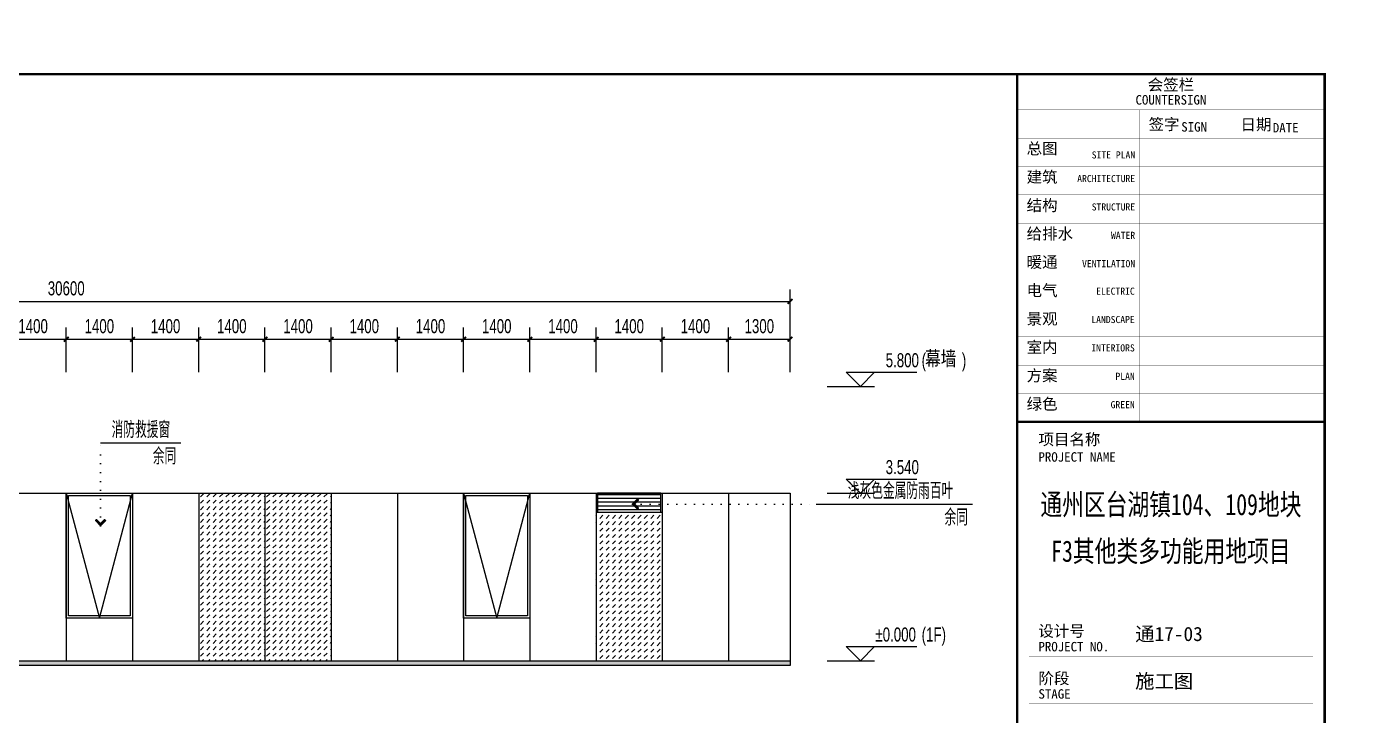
# Model space of a CAD drawing. Extents: x -3 to 440502, y -49243 to 59402.
# Drawn here: x 55669 to 84102, y 44849 to 59402 of the extents above; entities that cross this region are included whole.
import ezdxf
from ezdxf.enums import TextEntityAlignment as Align

# ---------------------------------------------------------------- set-up
doc = ezdxf.new("R2010")
doc.units = 0
doc.header["$LTSCALE"] = 1000
doc.header["$MEASUREMENT"] = 0
doc.linetypes.add('DOT2', pattern=[0.125, 0, -0.125])
for name, color, linetype in [('01-标注_尺寸', 124, 'Continuous'), ('01-标注_标高', 200, 'Continuous'), ('01-标注_符号', 200, 'Continuous'), ('02-TEXT_标注', 130, 'Continuous'), ('05-填充_156', 156, 'Continuous'), ('05-填充_18', 18, 'Continuous'), ('A-C_窗', 140, 'Continuous'), ('E-立面', 255, 'Continuous')]:
    doc.layers.add(name, color=color, linetype=linetype)
doc.styles.add('_TCH_DIM', font='ros.shx', dxfattribs={"bigfont": 'jd.shx'})
doc.styles.add('_TCH_DIM_T3', font='ros.shx', dxfattribs={"width": 0.705882, "bigfont": 'jd.shx'})
doc.styles.add('_TCH_LABEL', font='ROS1', dxfattribs={"width": 0.75, "bigfont": 'JD'})
doc.styles.add('logo-3', font='', dxfattribs={"width": 0.8})
doc.styles.add('图签信息$0$华文细黑', font='STXIHEI.TTF', dxfattribs={"height": 10})
doc.styles.get('logo-3').set_extended_font_data('SimSun')
doc.dimstyles.new('_TCH_ARCH&&100', dxfattribs={"dimtxt": 297.5, "dimasz": 100, "dimexe": 250, "dimexo": 300, "dimgap": 126.25, "dimtad": 1, "dimdec": 0, "dimzin": 0, "dimdsep": 46, "dimtxsty": '_TCH_DIM_T3', "dimblk": 'ARCHTICK', "dimcen": 0.09, "dimclrt": 7, "dimazin": 2, "dimtfac": 1, "dimtdec": 0, "dimtix": 1, "dimtmove": 2, "dimatfit": 3, "dimfxl": 0, "dimtolj": 1, "dimtzin": 0, "dimarcsym": 0})
doc.dimstyles.new('副本 ISO-1', dxfattribs={"dimtxt": 2.5, "dimasz": 1.5, "dimexe": 1.25, "dimexo": 0.625, "dimtad": 1, "dimdec": 0, "dimtxsty": 'logo-3', "dimblk": 'ARCHTICK', "dimcen": 2.5, "dimdle": 1, "dimadec": 0, "dimazin": 0, "dimtfac": 1, "dimtdec": 0, "dimtix": 1, "dimtmove": 0, "dimatfit": 3, "dimldrblk": 'AR', "dimfxl": 0, "dimarcsym": 0})

# ---------------------------------------------------------------- blocks, each defined once
blk = doc.blocks.new('图框-A1')
for points, const_width in [([(0, 0), (841, 0), (841, 594), (0, 594)], 0.05), ([(766, 584), (25, 584), (25, 10), (766, 10)], 0.5)]:
    blk.add_lwpolyline(points, close=True, dxfattribs=dict(const_width=const_width))
blk = doc.blocks.new('图签信息')
at = {"const_width": 0.5}
for points in [[(-65, 574), (-65, 500.5), (0, 500.5), (0, 574)], [(-65, 0), (0, 0), (0, 500.5), (-65, 500.5)]]:
    blk.add_lwpolyline(points, close=True, dxfattribs=at)
at = {"const_width": 0.05}
for points in [[(-65, 566.5), (0, 566.5)], [(-39.14, 566.5), (-39.14, 500.5)], [(-19.1, 566.5), (-19.1, 500.5)], [(-65, 560.5), (0, 560.5)], [(-65, 554.5), (0, 554.5)], [(-65, 548.5), (0, 548.5)], [(-65, 542.5), (0, 542.5)], [(-65, 536.5), (0, 536.5)], [(-65, 530.5), (0, 530.5)], [(-65, 524.5), (0, 524.5)], [(-65, 518.5), (0, 518.5)], [(-65, 512.5), (0, 512.5)], [(-65, 512.5), (0, 512.5)], [(-65, 506.5), (0, 506.5)], [(-65, 500.5), (0, 500.5)], [(-62.5, 450.87), (-2.5, 450.87)], [(-62.5, 440.87), (-2.5, 440.87)]]:
    blk.add_lwpolyline(points, dxfattribs=at)
at = {"style": '图签信息$0$华文细黑'}
for s, height, p in [('会签栏', 2.4, (-32.5, 573)), ('COUNTERSIGN', 2, (-32.5, 569.6))]:
    blk.add_text(s, height=height, dxfattribs=at).set_placement(p, align=Align.TOP_CENTER)
for s, height, p in [('签字', 2.4, (-37.22, 564.63)), ('SIGN', 2, (-30.32, 563.88)), ('日期', 2.4, (-17.79, 564.58)), ('DATE', 2, (-10.96, 563.7)), ('总图', 2.4, (-63, 559.5)), ('建筑', 2.4, (-63, 553.5)), ('结构', 2.4, (-63, 547.5)), ('给排水', 2.4, (-63, 541.5)), ('暖通', 2.4, (-63, 535.5)), ('电气', 2.4, (-63, 529.5)), ('景观', 2.4, (-63, 523.5)), ('室内', 2.4, (-63, 517.5)), ('方案', 2.4, (-63, 511.5)), ('绿色', 2.4, (-63, 505.5)), ('项目名称', 2.4, (-60.5, 498)), ('PROJECT NAME', 2, (-60.5, 494.08)), ('设计号', 2.4, (-60.54, 457.48)), ('PROJECT NO.', 2, (-60.5, 453.97)), ('阶段', 2.4, (-60.5, 447.47)), ('STAGE', 2, (-60.5, 443.97))]:
    blk.add_text(s, height=height, dxfattribs=at).set_placement(p, align=Align.TOP_LEFT)
for s, p in [('SITE PLAN', (-40.06, 557.7)), ('ARCHITECTURE', (-40.06, 552.7)), ('STRUCTURE', (-40.06, 546.7)), ('WATER', (-40.06, 540.7)), ('VENTILATION', (-40.06, 534.7)), ('ELECTRIC', (-40.14, 528.89)), ('LANDSCAPE', (-40.14, 522.89)), ('INTERIORS', (-40.14, 516.89)), ('PLAN', (-40.14, 510.89)), ('GREEN', (-40.14, 504.89))]:
    blk.add_text(s, height=1.5, dxfattribs=at).set_placement(p, align=Align.TOP_RIGHT)
at = {"color": 4, "style": '图签信息$0$华文细黑', "width": 0.75}
for s, p in [('通州区台湖镇104、109地块', (-32.5, 480.78)), ('F3其他类多功能用地项目', (-32.5, 470.91))]:
    blk.add_text(s, height=4.5, dxfattribs=at).set_placement(p, align=Align.CENTER)
at = {"color": 4, "ltscale": 0.001, "char_height": 3, "width": 58.4895, "attachment_point": 4, "style": '图签信息$0$华文细黑'}
for s, insert in [('通17-03', (-40.06, 455.51)), ('施工图', (-40.06, 445.51))]:
    blk.add_mtext(s, dxfattribs=dict(at, insert=insert))
blk = doc.blocks.new('图签-A1')
at = {"color": 2}
blk.add_blockref('图签信息', (0, 0), dxfattribs=at)
blk = doc.blocks.new('A$C70DF4B89')
at = {"layer": 'A-C_窗'}
for points in [[(-1400, 2640), (0, 2640), (0, 0), (-1400, 0)], [(-1350, 2590), (-50, 2590), (-50, 50), (-1350, 50)]]:
    blk.add_lwpolyline(points, close=True, dxfattribs=at)
blk.add_lwpolyline([(-1400, 2640), (-700, 0), (0, 2640)], dxfattribs=at)
blk = doc.blocks.new('_ArchTick')
at = {"color": 0, "linetype": 'ByBlock', "const_width": 0.4}
blk.add_lwpolyline([(-0.5, -0.5), (0.5, 0.5)], dxfattribs=at)
blk = doc.blocks.new('*X16')
at = {"color": 0}
for p, q in [((-1012.312, 1692.723), (-1012.284, 1692.723)), ((-1012.312, 1692.722), (-1012.312, 1692.723)), ((-1012.311, 1692.724), (-1012.285, 1692.724)), ((-1012.311, 1692.721), (-1012.311, 1692.724)), ((-1012.311, 1692.722), (-1012.283, 1692.722)), ((-1012.31, 1692.725), (-1012.286, 1692.725)), ((-1012.31, 1692.72), (-1012.31, 1692.725)), ((-1012.31, 1692.721), (-1012.282, 1692.721)), ((-1012.309, 1692.726), (-1012.287, 1692.726)), ((-1012.309, 1692.719), (-1012.309, 1692.726)), ((-1012.309, 1692.72), (-1012.281, 1692.72)), ((-1012.308, 1692.727), (-1012.288, 1692.727)), ((-1012.308, 1692.718), (-1012.308, 1692.727)), ((-1012.308, 1692.719), (-1012.28, 1692.719)), ((-1012.307, 1692.728), (-1012.289, 1692.728)), ((-1012.307, 1692.717), (-1012.307, 1692.728)), ((-1012.307, 1692.718), (-1012.279, 1692.718)), ((-1012.306, 1692.729), (-1012.29, 1692.729)), ((-1012.306, 1692.716), (-1012.306, 1692.729)), ((-1012.306, 1692.717), (-1012.278, 1692.717)), ((-1012.305, 1692.73), (-1012.291, 1692.73)), ((-1012.305, 1692.715), (-1012.305, 1692.73)), ((-1012.305, 1692.716), (-1012.277, 1692.716)), ((-1012.304, 1692.731), (-1012.292, 1692.731)), ((-1012.304, 1692.714), (-1012.304, 1692.731)), ((-1012.304, 1692.715), (-1012.276, 1692.715)), ((-1012.303, 1692.732), (-1012.293, 1692.732)), ((-1012.303, 1692.713), (-1012.303, 1692.732)), ((-1012.303, 1692.714), (-1012.275, 1692.714)), ((-1012.302, 1692.733), (-1012.294, 1692.733)), ((-1012.302, 1692.712), (-1012.302, 1692.733)), ((-1012.302, 1692.713), (-1012.274, 1692.713)), ((-1012.301, 1692.734), (-1012.295, 1692.734)), ((-1012.301, 1692.711), (-1012.301, 1692.734)), ((-1012.301, 1692.712), (-1012.273, 1692.712)), ((-1012.3, 1692.735), (-1012.296, 1692.735)), ((-1012.3, 1692.71), (-1012.3, 1692.735)), ((-1012.3, 1692.711), (-1012.272, 1692.711)), ((-1012.299, 1692.736), (-1012.297, 1692.736)), ((-1012.299, 1692.709), (-1012.299, 1692.736)), ((-1012.299, 1692.71), (-1012.271, 1692.71)), ((-1012.298, 1692.708), (-1012.298, 1692.736)), ((-1012.298, 1692.709), (-1012.27, 1692.709)), ((-1012.297, 1692.707), (-1012.297, 1692.735)), ((-1012.297, 1692.708), (-1012.269, 1692.708)), ((-1012.296, 1692.706), (-1012.296, 1692.734)), ((-1012.296, 1692.707), (-1012.268, 1692.707)), ((-1012.295, 1692.705), (-1012.295, 1692.733)), ((-1012.295, 1692.706), (-1012.267, 1692.706)), ((-1012.294, 1692.704), (-1012.294, 1692.732)), ((-1012.294, 1692.705), (-1012.266, 1692.705)), ((-1012.293, 1692.703), (-1012.293, 1692.731)), ((-1012.293, 1692.704), (-1012.265, 1692.704)), ((-1012.292, 1692.702), (-1012.292, 1692.73)), ((-1012.292, 1692.703), (-1012.264, 1692.703)), ((-1012.291, 1692.701), (-1012.291, 1692.729)), ((-1012.291, 1692.702), (-1012.263, 1692.702)), ((-1012.29, 1692.7), (-1012.29, 1692.728)), ((-1012.29, 1692.701), (-1012.262, 1692.701)), ((-1012.289, 1692.699), (-1012.289, 1692.727)), ((-1012.289, 1692.7), (-1012.261, 1692.7)), ((-1012.288, 1692.698), (-1012.288, 1692.726)), ((-1012.288, 1692.699), (-1012.26, 1692.699)), ((-1012.287, 1692.697), (-1012.287, 1692.725)), ((-1012.287, 1692.698), (-1012.259, 1692.698)), ((-1012.286, 1692.696), (-1012.286, 1692.724)), ((-1012.286, 1692.697), (-1012.258, 1692.697)), ((-1012.285, 1692.695), (-1012.285, 1692.723)), ((-1012.285, 1692.696), (-1012.257, 1692.696)), ((-1012.284, 1692.694), (-1012.284, 1692.722)), ((-1012.284, 1692.695), (-1012.256, 1692.695)), ((-1012.283, 1692.693), (-1012.283, 1692.721)), ((-1012.283, 1692.694), (-1012.255, 1692.694)), ((-1012.282, 1692.692), (-1012.282, 1692.72)), ((-1012.282, 1692.693), (-1012.254, 1692.693)), ((-1012.281, 1692.691), (-1012.281, 1692.719)), ((-1012.281, 1692.692), (-1012.253, 1692.692)), ((-1012.28, 1692.69), (-1012.28, 1692.718)), ((-1012.28, 1692.691), (-1012.252, 1692.691)), ((-1012.279, 1692.689), (-1012.279, 1692.717)), ((-1012.279, 1692.69), (-1012.251, 1692.69)), ((-1012.278, 1692.688), (-1012.278, 1692.716)), ((-1012.278, 1692.689), (-1012.25, 1692.689)), ((-1012.277, 1692.687), (-1012.277, 1692.715)), ((-1012.277, 1692.688), (-1012.249, 1692.688)), ((-1012.276, 1692.686), (-1012.276, 1692.714)), ((-1012.276, 1692.687), (-1012.248, 1692.687)), ((-1012.275, 1692.685), (-1012.275, 1692.713)), ((-1012.275, 1692.686), (-1012.247, 1692.686)), ((-1012.274, 1692.684), (-1012.274, 1692.712)), ((-1012.274, 1692.685), (-1012.246, 1692.685)), ((-1012.273, 1692.683), (-1012.273, 1692.711)), ((-1012.273, 1692.684), (-1012.245, 1692.684)), ((-1012.272, 1692.682), (-1012.272, 1692.71)), ((-1012.272, 1692.683), (-1012.244, 1692.683)), ((-1012.271, 1692.681), (-1012.271, 1692.709)), ((-1012.271, 1692.682), (-1012.243, 1692.682)), ((-1012.27, 1692.68), (-1012.27, 1692.708)), ((-1012.27, 1692.681), (-1012.242, 1692.681)), ((-1012.269, 1692.679), (-1012.269, 1692.707)), ((-1012.269, 1692.68), (-1012.241, 1692.68)), ((-1012.268, 1692.678), (-1012.268, 1692.706)), ((-1012.268, 1692.679), (-1012.24, 1692.679)), ((-1012.267, 1692.677), (-1012.267, 1692.705)), ((-1012.267, 1692.678), (-1012.239, 1692.678)), ((-1012.266, 1692.676), (-1012.266, 1692.704)), ((-1012.266, 1692.677), (-1012.238, 1692.677)), ((-1012.265, 1692.675), (-1012.265, 1692.703)), ((-1012.265, 1692.676), (-1012.237, 1692.676)), ((-1012.264, 1692.674), (-1012.264, 1692.702)), ((-1012.264, 1692.675), (-1012.236, 1692.675)), ((-1012.263, 1692.673), (-1012.263, 1692.701)), ((-1012.263, 1692.674), (-1012.235, 1692.674)), ((-1012.262, 1692.672), (-1012.262, 1692.7)), ((-1012.262, 1692.673), (-1012.234, 1692.673)), ((-1012.261, 1692.671), (-1012.261, 1692.699)), ((-1012.261, 1692.672), (-1012.233, 1692.672)), ((-1012.26, 1692.67), (-1012.26, 1692.698)), ((-1012.26, 1692.671), (-1012.232, 1692.671)), ((-1012.26, 1692.67), (-1012.231, 1692.67)), ((-1012.26, 1692.641), (-1012.26, 1692.67)), ((-1012.259, 1692.642), (-1012.259, 1692.697)), ((-1012.258, 1692.643), (-1012.258, 1692.696)), ((-1012.257, 1692.644), (-1012.257, 1692.695)), ((-1012.256, 1692.645), (-1012.256, 1692.694)), ((-1012.255, 1692.646), (-1012.255, 1692.693)), ((-1012.254, 1692.647), (-1012.254, 1692.692)), ((-1012.253, 1692.648), (-1012.253, 1692.691)), ((-1012.252, 1692.649), (-1012.252, 1692.69)), ((-1012.251, 1692.65), (-1012.251, 1692.689)), ((-1012.25, 1692.651), (-1012.25, 1692.688)), ((-1012.249, 1692.652), (-1012.249, 1692.687)), ((-1012.248, 1692.653), (-1012.248, 1692.686)), ((-1012.247, 1692.654), (-1012.247, 1692.685)), ((-1012.246, 1692.655), (-1012.246, 1692.684)), ((-1012.245, 1692.656), (-1012.245, 1692.683)), ((-1012.244, 1692.657), (-1012.244, 1692.682)), ((-1012.243, 1692.658), (-1012.243, 1692.681)), ((-1012.242, 1692.659), (-1012.242, 1692.68)), ((-1012.241, 1692.66), (-1012.241, 1692.679)), ((-1012.24, 1692.661), (-1012.24, 1692.678)), ((-1012.239, 1692.662), (-1012.239, 1692.677)), ((-1012.238, 1692.663), (-1012.238, 1692.676)), ((-1012.237, 1692.664), (-1012.237, 1692.675)), ((-1012.236, 1692.665), (-1012.236, 1692.674)), ((-1012.235, 1692.666), (-1012.235, 1692.673)), ((-1012.234, 1692.667), (-1012.234, 1692.672)), ((-1012.233, 1692.668), (-1012.233, 1692.671)), ((-1012.232, 1692.669), (-1012.232, 1692.67)), ((-1012.312, 1692.618), (-1012.283, 1692.618)), ((-1012.312, 1692.617), (-1012.312, 1692.618)), ((-1012.311, 1692.619), (-1012.282, 1692.619)), ((-1012.311, 1692.616), (-1012.311, 1692.619)), ((-1012.311, 1692.617), (-1012.284, 1692.617)), ((-1012.31, 1692.62), (-1012.281, 1692.62)), ((-1012.31, 1692.615), (-1012.31, 1692.62)), ((-1012.31, 1692.616), (-1012.285, 1692.616)), ((-1012.309, 1692.621), (-1012.28, 1692.621)), ((-1012.309, 1692.614), (-1012.309, 1692.621)), ((-1012.309, 1692.615), (-1012.286, 1692.615)), ((-1012.308, 1692.622), (-1012.279, 1692.622)), ((-1012.308, 1692.613), (-1012.308, 1692.622)), ((-1012.308, 1692.614), (-1012.287, 1692.614)), ((-1012.307, 1692.623), (-1012.278, 1692.623)), ((-1012.307, 1692.612), (-1012.307, 1692.623)), ((-1012.307, 1692.613), (-1012.288, 1692.613)), ((-1012.306, 1692.624), (-1012.277, 1692.624)), ((-1012.306, 1692.611), (-1012.306, 1692.624)), ((-1012.306, 1692.612), (-1012.289, 1692.612)), ((-1012.305, 1692.625), (-1012.276, 1692.625)), ((-1012.305, 1692.61), (-1012.305, 1692.625)), ((-1012.305, 1692.611), (-1012.29, 1692.611)), ((-1012.304, 1692.626), (-1012.275, 1692.626)), ((-1012.304, 1692.609), (-1012.304, 1692.626)), ((-1012.304, 1692.61), (-1012.291, 1692.61)), ((-1012.303, 1692.627), (-1012.274, 1692.627)), ((-1012.303, 1692.608), (-1012.303, 1692.627)), ((-1012.303, 1692.609), (-1012.292, 1692.609)), ((-1012.302, 1692.628), (-1012.273, 1692.628)), ((-1012.302, 1692.607), (-1012.302, 1692.628)), ((-1012.302, 1692.608), (-1012.293, 1692.608)), ((-1012.301, 1692.629), (-1012.272, 1692.629)), ((-1012.301, 1692.606), (-1012.301, 1692.629)), ((-1012.301, 1692.607), (-1012.294, 1692.607)), ((-1012.3, 1692.63), (-1012.271, 1692.63)), ((-1012.3, 1692.605), (-1012.3, 1692.63)), ((-1012.3, 1692.606), (-1012.295, 1692.606)), ((-1012.299, 1692.631), (-1012.27, 1692.631)), ((-1012.299, 1692.604), (-1012.299, 1692.631)), ((-1012.299, 1692.605), (-1012.296, 1692.605)), ((-1012.298, 1692.632), (-1012.269, 1692.632)), ((-1012.298, 1692.603), (-1012.298, 1692.632)), ((-1012.298, 1692.604), (-1012.297, 1692.604)), ((-1012.297, 1692.633), (-1012.268, 1692.633)), ((-1012.297, 1692.604), (-1012.297, 1692.633)), ((-1012.296, 1692.634), (-1012.267, 1692.634)), ((-1012.296, 1692.605), (-1012.296, 1692.634)), ((-1012.295, 1692.635), (-1012.266, 1692.635)), ((-1012.295, 1692.606), (-1012.295, 1692.635)), ((-1012.294, 1692.636), (-1012.265, 1692.636)), ((-1012.294, 1692.607), (-1012.294, 1692.636)), ((-1012.293, 1692.637), (-1012.264, 1692.637)), ((-1012.293, 1692.608), (-1012.293, 1692.637)), ((-1012.292, 1692.638), (-1012.263, 1692.638)), ((-1012.292, 1692.609), (-1012.292, 1692.638)), ((-1012.291, 1692.639), (-1012.262, 1692.639)), ((-1012.291, 1692.61), (-1012.291, 1692.639)), ((-1012.29, 1692.64), (-1012.261, 1692.64)), ((-1012.29, 1692.611), (-1012.29, 1692.64)), ((-1012.289, 1692.641), (-1012.26, 1692.641)), ((-1012.289, 1692.612), (-1012.289, 1692.641)), ((-1012.288, 1692.642), (-1012.259, 1692.642)), ((-1012.288, 1692.613), (-1012.288, 1692.642)), ((-1012.287, 1692.643), (-1012.258, 1692.643)), ((-1012.287, 1692.614), (-1012.287, 1692.643)), ((-1012.286, 1692.644), (-1012.257, 1692.644)), ((-1012.286, 1692.615), (-1012.286, 1692.644)), ((-1012.285, 1692.645), (-1012.256, 1692.645)), ((-1012.285, 1692.616), (-1012.285, 1692.645)), ((-1012.284, 1692.646), (-1012.255, 1692.646)), ((-1012.284, 1692.617), (-1012.284, 1692.646)), ((-1012.283, 1692.647), (-1012.254, 1692.647)), ((-1012.283, 1692.618), (-1012.283, 1692.647)), ((-1012.282, 1692.648), (-1012.253, 1692.648)), ((-1012.282, 1692.619), (-1012.282, 1692.648)), ((-1012.281, 1692.649), (-1012.252, 1692.649)), ((-1012.281, 1692.62), (-1012.281, 1692.649)), ((-1012.28, 1692.65), (-1012.251, 1692.65)), ((-1012.28, 1692.621), (-1012.28, 1692.65)), ((-1012.279, 1692.651), (-1012.25, 1692.651)), ((-1012.279, 1692.622), (-1012.279, 1692.651)), ((-1012.278, 1692.652), (-1012.249, 1692.652)), ((-1012.278, 1692.623), (-1012.278, 1692.652)), ((-1012.277, 1692.653), (-1012.248, 1692.653)), ((-1012.277, 1692.624), (-1012.277, 1692.653)), ((-1012.276, 1692.654), (-1012.247, 1692.654)), ((-1012.276, 1692.625), (-1012.276, 1692.654)), ((-1012.275, 1692.655), (-1012.246, 1692.655)), ((-1012.275, 1692.626), (-1012.275, 1692.655)), ((-1012.274, 1692.656), (-1012.245, 1692.656)), ((-1012.274, 1692.627), (-1012.274, 1692.656)), ((-1012.273, 1692.657), (-1012.244, 1692.657)), ((-1012.273, 1692.628), (-1012.273, 1692.657)), ((-1012.272, 1692.658), (-1012.243, 1692.658)), ((-1012.272, 1692.629), (-1012.272, 1692.658)), ((-1012.271, 1692.659), (-1012.242, 1692.659)), ((-1012.271, 1692.63), (-1012.271, 1692.659)), ((-1012.27, 1692.66), (-1012.241, 1692.66)), ((-1012.27, 1692.631), (-1012.27, 1692.66)), ((-1012.269, 1692.661), (-1012.24, 1692.661)), ((-1012.269, 1692.632), (-1012.269, 1692.661)), ((-1012.268, 1692.662), (-1012.239, 1692.662)), ((-1012.268, 1692.633), (-1012.268, 1692.662)), ((-1012.267, 1692.663), (-1012.238, 1692.663)), ((-1012.267, 1692.634), (-1012.267, 1692.663)), ((-1012.266, 1692.664), (-1012.237, 1692.664)), ((-1012.266, 1692.635), (-1012.266, 1692.664)), ((-1012.265, 1692.665), (-1012.236, 1692.665)), ((-1012.265, 1692.636), (-1012.265, 1692.665)), ((-1012.264, 1692.666), (-1012.235, 1692.666)), ((-1012.264, 1692.637), (-1012.264, 1692.666)), ((-1012.263, 1692.667), (-1012.234, 1692.667)), ((-1012.263, 1692.638), (-1012.263, 1692.667)), ((-1012.262, 1692.668), (-1012.233, 1692.668)), ((-1012.262, 1692.639), (-1012.262, 1692.668)), ((-1012.261, 1692.669), (-1012.232, 1692.669)), ((-1012.261, 1692.64), (-1012.261, 1692.669))]:
    blk.add_line(p, q, dxfattribs=at)
blk = doc.blocks.new('A-ARROW')
blk.add_lwpolyline([(0.081, 0.052), (0.067, 0.067), (0, 0), (0.067, -0.067), (0.081, -0.052), (0.028, 0)], close=True)
at = {"rotation": 180}
blk.add_blockref('*X16', (-1012.231, 1692.67), dxfattribs=at)
blk = doc.blocks.new('AR')
at = {"xscale": -21.59999999986031, "yscale": 21.59999999999127, "zscale": 21.6, "rotation": 359.9999997162888}
blk.add_blockref('A-ARROW', (0, 0), dxfattribs=at)
blk = doc.blocks.new('*D224')
at = {"layer": '01-标注_尺寸', "color": 0, "lineweight": -2, "transparency": 16777216}
for p, q in [((55100, 52100), (55100, 53047)), ((56500, 52100), (56500, 53047)), ((55100, 52797), (56500, 52797))]:
    blk.add_line(p, q, dxfattribs=at)
at = {"layer": 'Defpoints', "color": 0, "transparency": 16777216}
for p in [(56500, 52797), (55100, 51800), (56500, 51800)]:
    blk.add_point(p, dxfattribs=at)
at = {"layer": '01-标注_尺寸', "color": 0, "lineweight": -2, "transparency": 16777216, "xscale": 100, "yscale": 100, "zscale": 100, "rotation": 180}
blk.add_blockref('_ArchTick', (55100, 52797), dxfattribs=at)
at = {"layer": '01-标注_尺寸', "color": 0, "lineweight": -2, "transparency": 16777216, "xscale": 100, "yscale": 100, "zscale": 100}
blk.add_blockref('_ArchTick', (56500, 52797), dxfattribs=at)
at = {"layer": '01-标注_尺寸', "color": 7, "transparency": 16777216, "insert": (55800, 53072), "char_height": 297.5, "attachment_point": 5, "style": '_TCH_DIM_T3'}
blk.add_mtext('\\A1;1400', dxfattribs=at)
blk = doc.blocks.new('*D225')
at = {"layer": '01-标注_尺寸', "color": 0, "lineweight": -2, "transparency": 16777216}
for p, q in [((56500, 52100), (56500, 53047)), ((57900, 52100), (57900, 53047)), ((56500, 52797), (57900, 52797))]:
    blk.add_line(p, q, dxfattribs=at)
at = {"layer": 'Defpoints', "color": 0, "transparency": 16777216}
for p in [(57900, 52797), (56500, 51800), (57900, 51800)]:
    blk.add_point(p, dxfattribs=at)
at = {"layer": '01-标注_尺寸', "color": 0, "lineweight": -2, "transparency": 16777216, "xscale": 100, "yscale": 100, "zscale": 100, "rotation": 180}
blk.add_blockref('_ArchTick', (56500, 52797), dxfattribs=at)
at = {"layer": '01-标注_尺寸', "color": 0, "lineweight": -2, "transparency": 16777216, "xscale": 100, "yscale": 100, "zscale": 100}
blk.add_blockref('_ArchTick', (57900, 52797), dxfattribs=at)
at = {"layer": '01-标注_尺寸', "color": 7, "transparency": 16777216, "insert": (57200, 53072), "char_height": 297.5, "attachment_point": 5, "style": '_TCH_DIM_T3'}
blk.add_mtext('\\A1;1400', dxfattribs=at)
blk = doc.blocks.new('*D226')
at = {"layer": '01-标注_尺寸', "color": 0, "lineweight": -2, "transparency": 16777216}
for p, q in [((57900, 52100), (57900, 53047)), ((59300, 52100), (59300, 53047)), ((57900, 52797), (59300, 52797))]:
    blk.add_line(p, q, dxfattribs=at)
at = {"layer": 'Defpoints', "color": 0, "transparency": 16777216}
for p in [(59300, 52797), (57900, 51800), (59300, 51800)]:
    blk.add_point(p, dxfattribs=at)
at = {"layer": '01-标注_尺寸', "color": 0, "lineweight": -2, "transparency": 16777216, "xscale": 100, "yscale": 100, "zscale": 100, "rotation": 180}
blk.add_blockref('_ArchTick', (57900, 52797), dxfattribs=at)
at = {"layer": '01-标注_尺寸', "color": 0, "lineweight": -2, "transparency": 16777216, "xscale": 100, "yscale": 100, "zscale": 100}
blk.add_blockref('_ArchTick', (59300, 52797), dxfattribs=at)
at = {"layer": '01-标注_尺寸', "color": 7, "transparency": 16777216, "insert": (58600, 53072), "char_height": 297.5, "attachment_point": 5, "style": '_TCH_DIM_T3'}
blk.add_mtext('\\A1;1400', dxfattribs=at)
blk = doc.blocks.new('*D227')
at = {"layer": '01-标注_尺寸', "color": 0, "lineweight": -2, "transparency": 16777216}
for p, q in [((59300, 52100), (59300, 53047)), ((60700, 52100), (60700, 53047)), ((59300, 52797), (60700, 52797))]:
    blk.add_line(p, q, dxfattribs=at)
at = {"layer": 'Defpoints', "color": 0, "transparency": 16777216}
for p in [(60700, 52797), (59300, 51800), (60700, 51800)]:
    blk.add_point(p, dxfattribs=at)
at = {"layer": '01-标注_尺寸', "color": 0, "lineweight": -2, "transparency": 16777216, "xscale": 100, "yscale": 100, "zscale": 100, "rotation": 180}
blk.add_blockref('_ArchTick', (59300, 52797), dxfattribs=at)
at = {"layer": '01-标注_尺寸', "color": 0, "lineweight": -2, "transparency": 16777216, "xscale": 100, "yscale": 100, "zscale": 100}
blk.add_blockref('_ArchTick', (60700, 52797), dxfattribs=at)
at = {"layer": '01-标注_尺寸', "color": 7, "transparency": 16777216, "insert": (60000, 53072), "char_height": 297.5, "attachment_point": 5, "style": '_TCH_DIM_T3'}
blk.add_mtext('\\A1;1400', dxfattribs=at)
blk = doc.blocks.new('*D228')
at = {"layer": '01-标注_尺寸', "color": 0, "lineweight": -2, "transparency": 16777216}
for p, q in [((60700, 52100), (60700, 53047)), ((62100, 52100), (62100, 53047)), ((60700, 52797), (62100, 52797))]:
    blk.add_line(p, q, dxfattribs=at)
at = {"layer": 'Defpoints', "color": 0, "transparency": 16777216}
for p in [(62100, 52797), (60700, 51800), (62100, 51800)]:
    blk.add_point(p, dxfattribs=at)
at = {"layer": '01-标注_尺寸', "color": 0, "lineweight": -2, "transparency": 16777216, "xscale": 100, "yscale": 100, "zscale": 100, "rotation": 180}
blk.add_blockref('_ArchTick', (60700, 52797), dxfattribs=at)
at = {"layer": '01-标注_尺寸', "color": 0, "lineweight": -2, "transparency": 16777216, "xscale": 100, "yscale": 100, "zscale": 100}
blk.add_blockref('_ArchTick', (62100, 52797), dxfattribs=at)
at = {"layer": '01-标注_尺寸', "color": 7, "transparency": 16777216, "insert": (61400, 53072), "char_height": 297.5, "attachment_point": 5, "style": '_TCH_DIM_T3'}
blk.add_mtext('\\A1;1400', dxfattribs=at)
blk = doc.blocks.new('*D229')
at = {"layer": '01-标注_尺寸', "color": 0, "lineweight": -2, "transparency": 16777216}
for p, q in [((62100, 52100), (62100, 53047)), ((63500, 52100), (63500, 53047)), ((62100, 52797), (63500, 52797))]:
    blk.add_line(p, q, dxfattribs=at)
at = {"layer": 'Defpoints', "color": 0, "transparency": 16777216}
for p in [(63500, 52797), (62100, 51800), (63500, 51800)]:
    blk.add_point(p, dxfattribs=at)
at = {"layer": '01-标注_尺寸', "color": 0, "lineweight": -2, "transparency": 16777216, "xscale": 100, "yscale": 100, "zscale": 100, "rotation": 180}
blk.add_blockref('_ArchTick', (62100, 52797), dxfattribs=at)
at = {"layer": '01-标注_尺寸', "color": 0, "lineweight": -2, "transparency": 16777216, "xscale": 100, "yscale": 100, "zscale": 100}
blk.add_blockref('_ArchTick', (63500, 52797), dxfattribs=at)
at = {"layer": '01-标注_尺寸', "color": 7, "transparency": 16777216, "insert": (62800, 53072), "char_height": 297.5, "attachment_point": 5, "style": '_TCH_DIM_T3'}
blk.add_mtext('\\A1;1400', dxfattribs=at)
blk = doc.blocks.new('*D230')
at = {"layer": '01-标注_尺寸', "color": 0, "lineweight": -2, "transparency": 16777216}
for p, q in [((63500, 52100), (63500, 53047)), ((64900, 52100), (64900, 53047)), ((63500, 52797), (64900, 52797))]:
    blk.add_line(p, q, dxfattribs=at)
at = {"layer": 'Defpoints', "color": 0, "transparency": 16777216}
for p in [(64900, 52797), (63500, 51800), (64900, 51800)]:
    blk.add_point(p, dxfattribs=at)
at = {"layer": '01-标注_尺寸', "color": 0, "lineweight": -2, "transparency": 16777216, "xscale": 100, "yscale": 100, "zscale": 100, "rotation": 180}
blk.add_blockref('_ArchTick', (63500, 52797), dxfattribs=at)
at = {"layer": '01-标注_尺寸', "color": 0, "lineweight": -2, "transparency": 16777216, "xscale": 100, "yscale": 100, "zscale": 100}
blk.add_blockref('_ArchTick', (64900, 52797), dxfattribs=at)
at = {"layer": '01-标注_尺寸', "color": 7, "transparency": 16777216, "insert": (64200, 53072), "char_height": 297.5, "attachment_point": 5, "style": '_TCH_DIM_T3'}
blk.add_mtext('\\A1;1400', dxfattribs=at)
blk = doc.blocks.new('*D231')
at = {"layer": '01-标注_尺寸', "color": 0, "lineweight": -2, "transparency": 16777216}
for p, q in [((64900, 52100), (64900, 53047)), ((66300, 52100), (66300, 53047)), ((64900, 52797), (66300, 52797))]:
    blk.add_line(p, q, dxfattribs=at)
at = {"layer": 'Defpoints', "color": 0, "transparency": 16777216}
for p in [(66300, 52797), (64900, 51800), (66300, 51800)]:
    blk.add_point(p, dxfattribs=at)
at = {"layer": '01-标注_尺寸', "color": 0, "lineweight": -2, "transparency": 16777216, "xscale": 100, "yscale": 100, "zscale": 100, "rotation": 180}
blk.add_blockref('_ArchTick', (64900, 52797), dxfattribs=at)
at = {"layer": '01-标注_尺寸', "color": 0, "lineweight": -2, "transparency": 16777216, "xscale": 100, "yscale": 100, "zscale": 100}
blk.add_blockref('_ArchTick', (66300, 52797), dxfattribs=at)
at = {"layer": '01-标注_尺寸', "color": 7, "transparency": 16777216, "insert": (65600, 53072), "char_height": 297.5, "attachment_point": 5, "style": '_TCH_DIM_T3'}
blk.add_mtext('\\A1;1400', dxfattribs=at)
blk = doc.blocks.new('*D232')
at = {"layer": '01-标注_尺寸', "color": 0, "lineweight": -2, "transparency": 16777216}
for p, q in [((66300, 52100), (66300, 53047)), ((67700, 52100), (67700, 53047)), ((66300, 52797), (67700, 52797))]:
    blk.add_line(p, q, dxfattribs=at)
at = {"layer": 'Defpoints', "color": 0, "transparency": 16777216}
for p in [(67700, 52797), (66300, 51800), (67700, 51800)]:
    blk.add_point(p, dxfattribs=at)
at = {"layer": '01-标注_尺寸', "color": 0, "lineweight": -2, "transparency": 16777216, "xscale": 100, "yscale": 100, "zscale": 100, "rotation": 180}
blk.add_blockref('_ArchTick', (66300, 52797), dxfattribs=at)
at = {"layer": '01-标注_尺寸', "color": 0, "lineweight": -2, "transparency": 16777216, "xscale": 100, "yscale": 100, "zscale": 100}
blk.add_blockref('_ArchTick', (67700, 52797), dxfattribs=at)
at = {"layer": '01-标注_尺寸', "color": 7, "transparency": 16777216, "insert": (67000, 53072), "char_height": 297.5, "attachment_point": 5, "style": '_TCH_DIM_T3'}
blk.add_mtext('\\A1;1400', dxfattribs=at)
blk = doc.blocks.new('*D233')
at = {"layer": '01-标注_尺寸', "color": 0, "lineweight": -2, "transparency": 16777216}
for p, q in [((67700, 52100), (67700, 53047)), ((69100, 52100), (69100, 53047)), ((67700, 52797), (69100, 52797))]:
    blk.add_line(p, q, dxfattribs=at)
at = {"layer": 'Defpoints', "color": 0, "transparency": 16777216}
for p in [(69100, 52797), (67700, 51800), (69100, 51800)]:
    blk.add_point(p, dxfattribs=at)
at = {"layer": '01-标注_尺寸', "color": 0, "lineweight": -2, "transparency": 16777216, "xscale": 100, "yscale": 100, "zscale": 100, "rotation": 180}
blk.add_blockref('_ArchTick', (67700, 52797), dxfattribs=at)
at = {"layer": '01-标注_尺寸', "color": 0, "lineweight": -2, "transparency": 16777216, "xscale": 100, "yscale": 100, "zscale": 100}
blk.add_blockref('_ArchTick', (69100, 52797), dxfattribs=at)
at = {"layer": '01-标注_尺寸', "color": 7, "transparency": 16777216, "insert": (68400, 53072), "char_height": 297.5, "attachment_point": 5, "style": '_TCH_DIM_T3'}
blk.add_mtext('\\A1;1400', dxfattribs=at)
blk = doc.blocks.new('*D234')
at = {"layer": '01-标注_尺寸', "color": 0, "lineweight": -2, "transparency": 16777216}
for p, q in [((69100, 52100), (69100, 53047)), ((70500, 52100), (70500, 53047)), ((69100, 52797), (70500, 52797))]:
    blk.add_line(p, q, dxfattribs=at)
at = {"layer": 'Defpoints', "color": 0, "transparency": 16777216}
for p in [(70500, 52797), (69100, 51800), (70500, 51800)]:
    blk.add_point(p, dxfattribs=at)
at = {"layer": '01-标注_尺寸', "color": 0, "lineweight": -2, "transparency": 16777216, "xscale": 100, "yscale": 100, "zscale": 100, "rotation": 180}
blk.add_blockref('_ArchTick', (69100, 52797), dxfattribs=at)
at = {"layer": '01-标注_尺寸', "color": 0, "lineweight": -2, "transparency": 16777216, "xscale": 100, "yscale": 100, "zscale": 100}
blk.add_blockref('_ArchTick', (70500, 52797), dxfattribs=at)
at = {"layer": '01-标注_尺寸', "color": 7, "transparency": 16777216, "insert": (69800, 53072), "char_height": 297.5, "attachment_point": 5, "style": '_TCH_DIM_T3'}
blk.add_mtext('\\A1;1400', dxfattribs=at)
blk = doc.blocks.new('*D235')
at = {"layer": '01-标注_尺寸', "color": 0, "lineweight": -2, "transparency": 16777216}
for p, q in [((70500, 52100), (70500, 53047)), ((71800, 52100), (71800, 53047)), ((70500, 52797), (71800, 52797))]:
    blk.add_line(p, q, dxfattribs=at)
at = {"layer": 'Defpoints', "color": 0, "transparency": 16777216}
for p in [(71800, 52797), (70500, 51800), (71800, 51800)]:
    blk.add_point(p, dxfattribs=at)
at = {"layer": '01-标注_尺寸', "color": 0, "lineweight": -2, "transparency": 16777216, "xscale": 100, "yscale": 100, "zscale": 100, "rotation": 180}
blk.add_blockref('_ArchTick', (70500, 52797), dxfattribs=at)
at = {"layer": '01-标注_尺寸', "color": 0, "lineweight": -2, "transparency": 16777216, "xscale": 100, "yscale": 100, "zscale": 100}
blk.add_blockref('_ArchTick', (71800, 52797), dxfattribs=at)
at = {"layer": '01-标注_尺寸', "color": 7, "transparency": 16777216, "insert": (71150, 53072), "char_height": 297.5, "attachment_point": 5, "style": '_TCH_DIM_T3'}
blk.add_mtext('\\A1;1300', dxfattribs=at)
blk = doc.blocks.new('*D236')
at = {"layer": '01-标注_尺寸', "color": 0, "lineweight": -2, "transparency": 16777216}
for p, q in [((41200, 52900), (41200, 53847)), ((71800, 52900), (71800, 53847)), ((41200, 53597), (71800, 53597))]:
    blk.add_line(p, q, dxfattribs=at)
at = {"layer": 'Defpoints', "color": 0, "transparency": 16777216}
for p in [(71800, 53597), (41200, 52600), (71800, 52600)]:
    blk.add_point(p, dxfattribs=at)
at = {"layer": '01-标注_尺寸', "color": 0, "lineweight": -2, "transparency": 16777216, "xscale": 100, "yscale": 100, "zscale": 100, "rotation": 180}
blk.add_blockref('_ArchTick', (41200, 53597), dxfattribs=at)
at = {"layer": '01-标注_尺寸', "color": 0, "lineweight": -2, "transparency": 16777216, "xscale": 100, "yscale": 100, "zscale": 100}
blk.add_blockref('_ArchTick', (71800, 53597), dxfattribs=at)
at = {"layer": '01-标注_尺寸', "color": 7, "transparency": 16777216, "insert": (56500, 53872), "char_height": 297.5, "attachment_point": 5, "style": '_TCH_DIM_T3'}
blk.add_mtext('\\A1;30600', dxfattribs=at)

msp = doc.modelspace()

# ---------------------------------------------------------------- hatches: boundary and pattern name
at = {"layer": '05-填充_156'}
h = msp.add_hatch(dxfattribs=at)
h.set_pattern_fill('DASH', color=256, scale=100, angle=45)
h.set_pattern_definition([(45, (-469646.42, -2802.87), (1e-14, 134.703842), [95.25, -95.25])])
h.paths.add_polyline_path([(60700, 49539.8), (59300, 49539.8), (59300, 45999.8), (60700, 45999.8)])
h = msp.add_hatch(dxfattribs=at)
h.set_pattern_fill('DASH', color=256, scale=100, angle=45)
h.set_pattern_definition([(45, (-468246.42, -2802.87), (1e-14, 134.703842), [95.25, -95.25])])
h.paths.add_polyline_path([(62100, 49539.8), (60700, 49539.8), (60700, 45999.8), (62100, 45999.8)])
h = msp.add_hatch(dxfattribs=at)
h.set_pattern_fill('DASH', color=256, scale=100, angle=45)
h.set_pattern_definition([(45, (426088.15, -101456.44), (1e-14, 134.703842), [95.25, -95.25])])
h.paths.add_polyline_path([(69100, 49139.8), (67700, 49139.8), (67700, 45999.8), (69100, 45999.8)])
at = {"layer": '05-填充_18'}
h = msp.add_hatch(color=256, dxfattribs=at)
h.dxf.hatch_style = 1
h.paths.add_polyline_path([(71800, 45899.8), (71800, 45999.8), (41500, 45999.8), (41500, 45899.8)])
at = {"layer": 'A-C_窗'}
h = msp.add_hatch(dxfattribs=at)
h.set_pattern_fill('ANSI31', color=256, scale=50, angle=315)
h.set_pattern_definition([(0, (426088.15, -101456.44), (2e-14, 79.375), [])])
h.paths.add_polyline_path([(67730, 49539.8), (67730, 49139.8), (69070, 49139.8), (69070, 49539.8)])

# ---------------------------------------------------------------- linework, layer by layer
at = {"layer": '01-标注_标高'}
for p, q in [((73285.4, 51799.8), (72985.4, 52099.8)), ((72985.4, 52099.8), (74481.4, 52099.8)), ((73285.4, 51799.8), (73585.4, 52099.8)), ((72585.4, 51799.8), (73585.4, 51799.8)), ((73285.4, 49539.8), (72985.4, 49839.8)), ((72985.4, 49839.8), (74481.4, 49839.8)), ((73285.4, 49539.8), (73585.4, 49839.8)), ((72585.4, 49539.8), (73585.4, 49539.8)), ((73285.4, 45999.8), (72985.4, 46299.8)), ((72985.4, 46299.8), (74481.4, 46299.8)), ((73285.4, 45999.8), (73585.4, 46299.8)), ((72585.4, 45999.8), (73585.4, 45999.8))]:
    msp.add_line(p, q, dxfattribs=at)
at = {"layer": '01-标注_符号'}
for p, q in [((57224.7, 50605.3), (58923.2, 50605.3)), ((72352.3, 49312.3), (75657.4, 49312.3))]:
    msp.add_line(p, q, dxfattribs=at)
at = {"layer": 'A-C_窗'}
for points in [[(56500, 49539.8), (56500, 45999.8)], [(57900, 49539.8), (57900, 45999.8)], [(59300, 49539.8), (59300, 45999.8)], [(60700, 49539.8), (60700, 45999.8)], [(62100, 49539.8), (62100, 45999.8)], [(63500, 49539.8), (63500, 45999.8)], [(64900, 49539.8), (64900, 45999.8)], [(66300, 49539.8), (66300, 45999.8)], [(67700, 49539.8), (67700, 45999.8)], [(69100, 49539.8), (69100, 45999.8)], [(70500, 49539.8), (70500, 45999.8)], [(67700, 49139.8), (69100, 49139.8)], [(41500, 45999.8), (71800, 45999.8)]]:
    msp.add_lwpolyline(points, dxfattribs=at)
msp.add_lwpolyline([(67730, 49139.8), (69070, 49139.8), (69070, 49539.8), (67730, 49539.8)], close=True, dxfattribs=at)
at = {"layer": 'E-立面'}
for points in [[(41500, 51799.8), (43100, 51799.8), (43100, 49539.8), (71800, 49539.8)], [(71800, 49539.8), (71800, 45899.8)], [(71800, 45899.8), (41500, 45899.8)]]:
    msp.add_lwpolyline(points, dxfattribs=at)

# ---------------------------------------------------------------- block references
at = {"xscale": 100, "yscale": 100, "zscale": 100}
for name, p in [('图框-A1', (0, 0)), ('图签-A1', (83100, 1000))]:
    msp.add_blockref(name, p, dxfattribs=at)
at = {"layer": 'A-C_窗'}
for p in [(57900, 46899.8), (66300, 46899.8)]:
    msp.add_blockref('A$C70DF4B89', p, dxfattribs=at)

# ---------------------------------------------------------------- texts
at = {"layer": '02-TEXT_标注'}
for s, height, style, width, p in [('5.800', 297.5, '_TCH_DIM', 0.705882, (73821.4, 52204.8)), ('(', 297.5, '_TCH_DIM', 0.705882, (74581.4, 52204.8)), (')', 297.5, '_TCH_DIM', 0.705882, (75430.8, 52204.8)), ('消防救援窗', 347.29, '_TCH_LABEL', 0.75, (57458.9, 50710.3)), ('余同', 347.29, '_TCH_LABEL', 0.75, (58329.8, 50150.3)), ('3.540', 297.5, '_TCH_DIM', 0.705882, (73821.4, 49944.8)), ('浅灰色金属防雨百叶', 347.29, '_TCH_LABEL', 0.75, (73021, 49417.3)), ('余同', 347.29, '_TCH_LABEL', 0.75, (75064, 48857.3)), ('%%P0.000', 297.5, '_TCH_DIM', 0.705882, (73603.9, 46404.8)), ('(1F)', 297.5, '_TCH_DIM', 0.705882, (74581.4, 46404.8))]:
    msp.add_text(s, height=height, dxfattribs=dict(at, style=style, width=width)).set_placement(p)
at = {"layer": '02-TEXT_标注', "style": '_TCH_DIM'}
msp.add_text('幕墙', height=347.29, dxfattribs=at).set_placement((74654.9, 52204.8))

# ---------------------------------------------------------------- dimensions: what is measured, and where the dimension line sits
at = {"layer": '01-标注_尺寸'}
for p1, p2, picture, middle in [((41200, 52599.8), (71800, 52599.8), '*D236', (56500, 53871.5)), ((55100, 51799.8), (56500, 51799.8), '*D224', (55800, 53071.5)), ((56500, 51799.8), (57900, 51799.8), '*D225', (57200, 53071.5)), ((57900, 51799.8), (59300, 51799.8), '*D226', (58600, 53071.5)), ((59300, 51799.8), (60700, 51799.8), '*D227', (60000, 53071.5)), ((60700, 51799.8), (62100, 51799.8), '*D228', (61400, 53071.5)), ((62100, 51799.8), (63500, 51799.8), '*D229', (62800, 53071.5)), ((63500, 51799.8), (64900, 51799.8), '*D230', (64200, 53071.5)), ((64900, 51799.8), (66300, 51799.8), '*D231', (65600, 53071.5)), ((66300, 51799.8), (67700, 51799.8), '*D232', (67000, 53071.5)), ((67700, 51799.8), (69100, 51799.8), '*D233', (68400, 53071.5)), ((69100, 51799.8), (70500, 51799.8), '*D234', (69800, 53071.5)), ((70500, 51799.8), (71800, 51799.8), '*D235', (71150, 53071.5))]:
    dim = msp.add_aligned_dim(p1=p1, p2=p2, distance=996.7, dimstyle='_TCH_ARCH&&100', dxfattribs=at)
    dim.commit()
    dim.dimension.update_dxf_attribs({"geometry": picture, "text_midpoint": middle})

# ---------------------------------------------------------------- leaders
at = {"layer": '01-标注_符号', "color": 51, "linetype": 'DOT2', "ltscale": 1.5}
for points in [[(57224.7, 48853.8), (57224.7, 50605.3)], [(68467.1, 49312.3), (72352.3, 49312.3)]]:
    msp.add_leader(points, dimstyle='副本 ISO-1', override={"dimasz": 75, "dimtad": 0}, dxfattribs=at)

doc.saveas('drawing.dxf')
